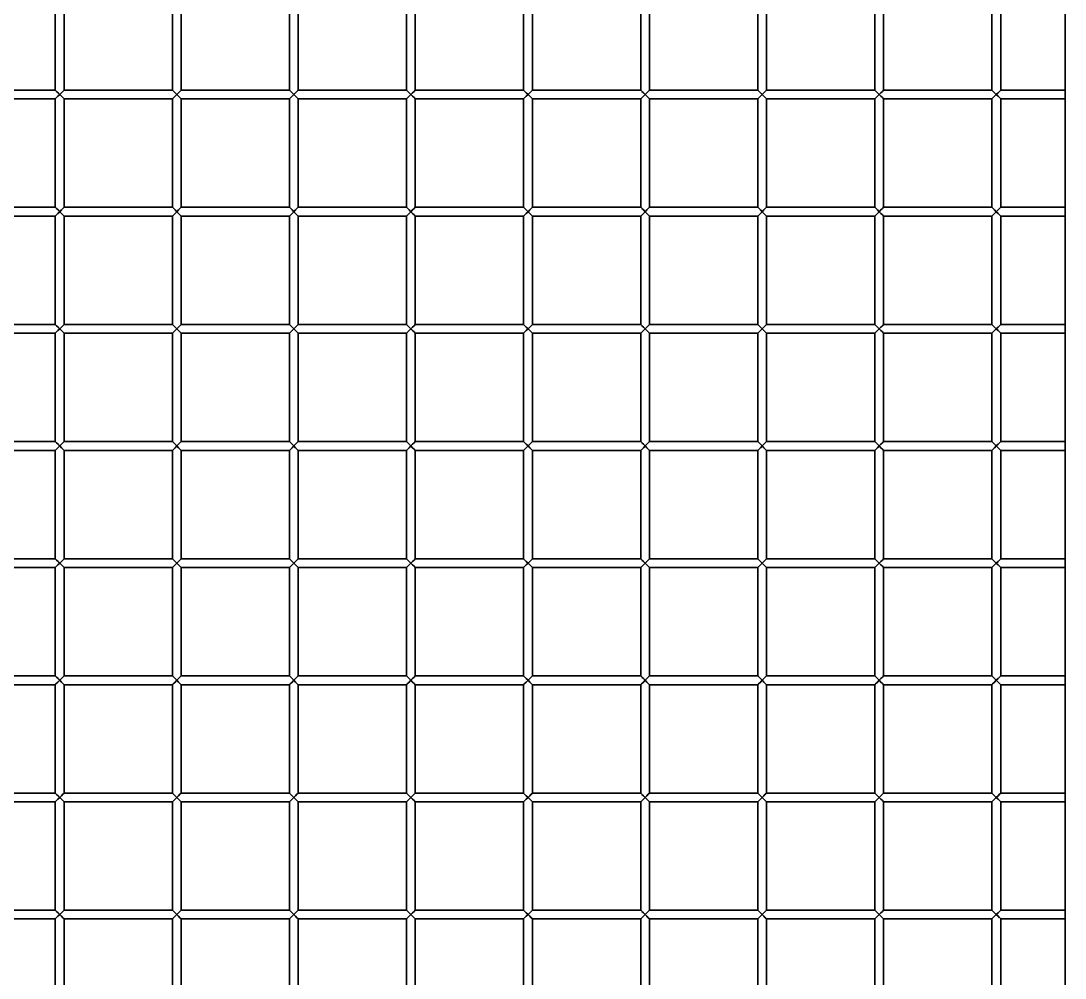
# Model space of a CAD drawing. Header units: millimetres. Extents: x 32496 to 166256, y 3504 to 23939.
# Drawn here: x 98021 to 98377.8, y 21578.3 to 21905.1 of the extents above; entities that cross this region are included whole.
import ezdxf

# ---------------------------------------------------------------- set-up
doc = ezdxf.new("R2010")
doc.units = ezdxf.units.MM
doc.layers.get('0').update_dxf_attribs({"lineweight": 35})

# ---------------------------------------------------------------- blocks, each defined once
blk = doc.blocks.new('8-1250')
at = {"linetype": 'Continuous'}
for p, q in [((-1585.13, -32393.79), (-1585.13, -33324.79)), ((-1930.13, -32841.79), (-1930.13, -32878.79)), ((-1927.13, -32841.79), (-1927.13, -32878.79)), ((-1890.13, -32841.79), (-1890.13, -32878.79)), ((-1887.13, -32841.79), (-1887.13, -32878.79)), ((-1850.13, -32841.79), (-1850.13, -32878.79)), ((-1847.13, -32841.79), (-1847.13, -32878.79)), ((-1810.13, -32841.79), (-1810.13, -32878.79)), ((-1807.13, -32841.79), (-1807.13, -32878.79)), ((-1770.13, -32841.79), (-1770.13, -32878.79)), ((-1767.13, -32841.79), (-1767.13, -32878.79)), ((-1730.13, -32841.79), (-1730.13, -32878.79)), ((-1727.13, -32841.79), (-1727.13, -32878.79)), ((-1690.13, -32841.79), (-1690.13, -32878.79)), ((-1687.13, -32841.79), (-1687.13, -32878.79)), ((-1650.13, -32841.79), (-1650.13, -32878.79)), ((-1647.13, -32841.79), (-1647.13, -32878.79)), ((-1610.13, -32841.79), (-1610.13, -32878.79)), ((-1607.13, -32841.79), (-1607.13, -32878.79)), ((-1967.13, -32878.79), (-1930.13, -32878.79)), ((-1930.13, -32881.79), (-1927.13, -32878.79)), ((-1927.13, -32881.79), (-1930.13, -32878.79)), ((-1927.13, -32878.79), (-1927.56, -32879.22)), ((-1927.13, -32878.79), (-1890.13, -32878.79)), ((-1890.13, -32881.79), (-1887.13, -32878.79)), ((-1887.13, -32881.79), (-1890.13, -32878.79)), ((-1887.13, -32878.79), (-1887.56, -32879.22)), ((-1887.13, -32878.79), (-1850.13, -32878.79)), ((-1850.13, -32881.79), (-1847.13, -32878.79)), ((-1847.13, -32881.79), (-1850.13, -32878.79)), ((-1847.13, -32878.79), (-1847.56, -32879.22)), ((-1847.13, -32878.79), (-1810.13, -32878.79)), ((-1810.13, -32881.79), (-1807.13, -32878.79)), ((-1807.13, -32881.79), (-1810.13, -32878.79)), ((-1807.13, -32878.79), (-1807.56, -32879.22)), ((-1807.13, -32878.79), (-1770.13, -32878.79)), ((-1770.13, -32881.79), (-1767.13, -32878.79)), ((-1767.13, -32881.79), (-1770.13, -32878.79)), ((-1767.13, -32878.79), (-1767.56, -32879.22)), ((-1767.13, -32878.79), (-1730.13, -32878.79)), ((-1730.13, -32881.79), (-1727.13, -32878.79)), ((-1727.13, -32881.79), (-1730.13, -32878.79)), ((-1727.13, -32878.79), (-1727.56, -32879.22)), ((-1727.13, -32878.79), (-1690.13, -32878.79)), ((-1690.13, -32881.79), (-1687.13, -32878.79)), ((-1687.13, -32881.79), (-1690.13, -32878.79)), ((-1687.13, -32878.79), (-1687.56, -32879.22)), ((-1687.13, -32878.79), (-1650.13, -32878.79)), ((-1650.13, -32881.79), (-1647.13, -32878.79)), ((-1650.13, -32878.79), (-1647.13, -32881.79)), ((-1647.13, -32878.79), (-1647.56, -32879.22)), ((-1647.13, -32878.79), (-1610.13, -32878.79)), ((-1610.13, -32881.79), (-1607.13, -32878.79)), ((-1610.13, -32878.79), (-1607.13, -32881.79)), ((-1607.13, -32878.79), (-1607.56, -32879.22)), ((-1607.13, -32878.79), (-1585.13, -32878.79)), ((-1967.13, -32881.79), (-1930.13, -32881.79)), ((-1930.13, -32881.79), (-1930.13, -32918.79)), ((-1930.01, -32881.67), (-1929.22, -32880.88)), ((-1929.22, -32880.88), (-1928.63, -32880.29)), ((-1927.13, -32881.79), (-1927.13, -32918.79)), ((-1927.13, -32881.79), (-1890.13, -32881.79)), ((-1890.13, -32881.79), (-1890.13, -32918.79)), ((-1890.01, -32881.67), (-1889.22, -32880.88)), ((-1889.22, -32880.88), (-1888.63, -32880.29)), ((-1887.13, -32881.79), (-1887.13, -32918.79)), ((-1887.13, -32881.79), (-1850.13, -32881.79)), ((-1850.13, -32881.79), (-1850.13, -32918.79)), ((-1850.01, -32881.67), (-1849.22, -32880.88)), ((-1849.22, -32880.88), (-1848.63, -32880.29)), ((-1847.13, -32881.79), (-1847.13, -32918.79)), ((-1847.13, -32881.79), (-1810.13, -32881.79)), ((-1810.13, -32881.79), (-1810.13, -32918.79)), ((-1810.01, -32881.67), (-1809.22, -32880.88)), ((-1809.22, -32880.88), (-1808.63, -32880.29)), ((-1807.13, -32881.79), (-1807.13, -32918.79)), ((-1807.13, -32881.79), (-1770.13, -32881.79)), ((-1770.13, -32881.79), (-1770.13, -32918.79)), ((-1770.01, -32881.67), (-1769.22, -32880.88)), ((-1769.22, -32880.88), (-1768.63, -32880.29)), ((-1767.13, -32881.79), (-1767.13, -32918.79)), ((-1767.13, -32881.79), (-1730.13, -32881.79)), ((-1730.13, -32881.79), (-1730.13, -32918.79)), ((-1730.01, -32881.67), (-1729.22, -32880.88)), ((-1729.22, -32880.88), (-1728.63, -32880.29)), ((-1727.13, -32881.79), (-1727.13, -32918.79)), ((-1727.13, -32881.79), (-1690.13, -32881.79)), ((-1690.13, -32881.79), (-1690.13, -32918.79)), ((-1690.01, -32881.67), (-1689.22, -32880.88)), ((-1689.22, -32880.88), (-1688.63, -32880.29)), ((-1687.13, -32881.79), (-1687.13, -32918.79)), ((-1687.13, -32881.79), (-1650.13, -32881.79)), ((-1650.13, -32881.79), (-1650.13, -32918.79)), ((-1650.01, -32881.67), (-1649.22, -32880.88)), ((-1649.22, -32880.88), (-1648.63, -32880.29)), ((-1647.13, -32881.79), (-1647.13, -32918.79)), ((-1647.13, -32881.79), (-1610.13, -32881.79)), ((-1610.13, -32881.79), (-1610.13, -32918.79)), ((-1610.01, -32881.67), (-1609.22, -32880.88)), ((-1609.22, -32880.88), (-1608.63, -32880.29)), ((-1607.13, -32881.79), (-1607.13, -32918.79)), ((-1607.13, -32881.79), (-1585.13, -32881.79)), ((-1967.13, -32918.79), (-1930.13, -32918.79)), ((-1967.13, -32921.79), (-1930.13, -32921.79)), ((-1930.13, -32921.79), (-1927.13, -32918.79)), ((-1927.13, -32921.79), (-1930.13, -32918.79)), ((-1930.13, -32921.79), (-1930.13, -32958.79)), ((-1930.01, -32921.67), (-1929.22, -32920.88)), ((-1929.22, -32920.88), (-1928.63, -32920.29)), ((-1927.13, -32918.79), (-1927.56, -32919.22)), ((-1927.13, -32918.79), (-1890.13, -32918.79)), ((-1927.13, -32921.79), (-1927.13, -32958.79)), ((-1927.13, -32921.79), (-1890.13, -32921.79)), ((-1890.13, -32921.79), (-1887.13, -32918.79)), ((-1887.13, -32921.79), (-1890.13, -32918.79)), ((-1890.13, -32921.79), (-1890.13, -32958.79)), ((-1890.01, -32921.67), (-1889.22, -32920.88)), ((-1889.22, -32920.88), (-1888.63, -32920.29)), ((-1887.13, -32918.79), (-1887.56, -32919.22)), ((-1887.13, -32918.79), (-1850.13, -32918.79)), ((-1887.13, -32921.79), (-1887.13, -32958.79)), ((-1887.13, -32921.79), (-1850.13, -32921.79)), ((-1850.13, -32921.79), (-1847.13, -32918.79)), ((-1847.13, -32921.79), (-1850.13, -32918.79)), ((-1850.13, -32921.79), (-1850.13, -32958.79)), ((-1850.01, -32921.67), (-1849.22, -32920.88)), ((-1849.22, -32920.88), (-1848.63, -32920.29)), ((-1847.13, -32918.79), (-1847.56, -32919.22)), ((-1847.13, -32918.79), (-1810.13, -32918.79)), ((-1847.13, -32921.79), (-1847.13, -32958.79)), ((-1847.13, -32921.79), (-1810.13, -32921.79)), ((-1810.13, -32921.79), (-1807.13, -32918.79)), ((-1807.13, -32921.79), (-1810.13, -32918.79)), ((-1810.13, -32921.79), (-1810.13, -32958.79)), ((-1810.01, -32921.67), (-1809.22, -32920.88)), ((-1809.22, -32920.88), (-1808.63, -32920.29)), ((-1807.13, -32918.79), (-1807.56, -32919.22)), ((-1807.13, -32918.79), (-1770.13, -32918.79)), ((-1807.13, -32921.79), (-1807.13, -32958.79)), ((-1807.13, -32921.79), (-1770.13, -32921.79)), ((-1770.13, -32921.79), (-1767.13, -32918.79)), ((-1767.13, -32921.79), (-1770.13, -32918.79)), ((-1770.13, -32921.79), (-1770.13, -32958.79)), ((-1770.01, -32921.67), (-1769.22, -32920.88)), ((-1769.22, -32920.88), (-1768.63, -32920.29)), ((-1767.13, -32918.79), (-1767.56, -32919.22)), ((-1767.13, -32918.79), (-1730.13, -32918.79)), ((-1767.13, -32921.79), (-1767.13, -32958.79)), ((-1767.13, -32921.79), (-1730.13, -32921.79)), ((-1730.13, -32921.79), (-1727.13, -32918.79)), ((-1727.13, -32921.79), (-1730.13, -32918.79)), ((-1730.13, -32921.79), (-1730.13, -32958.79)), ((-1730.01, -32921.67), (-1729.22, -32920.88)), ((-1729.22, -32920.88), (-1728.63, -32920.29)), ((-1727.13, -32918.79), (-1727.56, -32919.22)), ((-1727.13, -32918.79), (-1690.13, -32918.79)), ((-1727.13, -32921.79), (-1727.13, -32958.79)), ((-1727.13, -32921.79), (-1690.13, -32921.79)), ((-1690.13, -32921.79), (-1687.13, -32918.79)), ((-1690.13, -32918.79), (-1687.13, -32921.79)), ((-1690.13, -32921.79), (-1690.13, -32958.79)), ((-1690.01, -32921.67), (-1689.22, -32920.88)), ((-1689.22, -32920.88), (-1688.63, -32920.29)), ((-1687.13, -32918.79), (-1687.56, -32919.22)), ((-1687.13, -32918.79), (-1650.13, -32918.79)), ((-1687.13, -32921.79), (-1687.13, -32958.79)), ((-1687.13, -32921.79), (-1650.13, -32921.79)), ((-1650.13, -32921.79), (-1647.13, -32918.79)), ((-1650.13, -32918.79), (-1647.13, -32921.79)), ((-1650.13, -32921.79), (-1650.13, -32958.79)), ((-1650.01, -32921.67), (-1649.22, -32920.88)), ((-1649.22, -32920.88), (-1648.63, -32920.29)), ((-1647.13, -32918.79), (-1647.56, -32919.22)), ((-1647.13, -32918.79), (-1610.13, -32918.79)), ((-1647.13, -32921.79), (-1647.13, -32958.79)), ((-1647.13, -32921.79), (-1610.13, -32921.79)), ((-1610.13, -32921.79), (-1607.13, -32918.79)), ((-1610.13, -32918.79), (-1607.13, -32921.79)), ((-1610.13, -32921.79), (-1610.13, -32958.79)), ((-1610.01, -32921.67), (-1609.22, -32920.88)), ((-1609.22, -32920.88), (-1608.63, -32920.29)), ((-1607.13, -32918.79), (-1607.56, -32919.22)), ((-1607.13, -32918.79), (-1585.13, -32918.79)), ((-1607.13, -32921.79), (-1607.13, -32958.79)), ((-1607.13, -32921.79), (-1585.13, -32921.79)), ((-1967.13, -32958.79), (-1930.13, -32958.79)), ((-1930.13, -32961.79), (-1927.13, -32958.79)), ((-1927.13, -32961.79), (-1930.13, -32958.79)), ((-1930.01, -32961.67), (-1929.22, -32960.88)), ((-1929.22, -32960.88), (-1928.63, -32960.29)), ((-1927.13, -32958.79), (-1927.56, -32959.22)), ((-1927.13, -32958.79), (-1890.13, -32958.79)), ((-1890.13, -32961.79), (-1887.13, -32958.79)), ((-1887.13, -32961.79), (-1890.13, -32958.79)), ((-1890.01, -32961.67), (-1889.22, -32960.88)), ((-1889.22, -32960.88), (-1888.63, -32960.29)), ((-1887.13, -32958.79), (-1887.56, -32959.22)), ((-1887.13, -32958.79), (-1850.13, -32958.79)), ((-1850.13, -32961.79), (-1847.13, -32958.79)), ((-1847.13, -32961.79), (-1850.13, -32958.79)), ((-1850.01, -32961.67), (-1849.22, -32960.88)), ((-1849.22, -32960.88), (-1848.63, -32960.29)), ((-1847.13, -32958.79), (-1847.56, -32959.22)), ((-1847.13, -32958.79), (-1810.13, -32958.79)), ((-1810.13, -32961.79), (-1807.13, -32958.79)), ((-1807.13, -32961.79), (-1810.13, -32958.79)), ((-1810.01, -32961.67), (-1809.22, -32960.88)), ((-1809.22, -32960.88), (-1808.63, -32960.29)), ((-1807.13, -32958.79), (-1807.56, -32959.22)), ((-1807.13, -32958.79), (-1770.13, -32958.79)), ((-1770.13, -32961.79), (-1767.13, -32958.79)), ((-1767.13, -32961.79), (-1770.13, -32958.79)), ((-1770.01, -32961.67), (-1769.22, -32960.88)), ((-1769.22, -32960.88), (-1768.63, -32960.29)), ((-1767.13, -32958.79), (-1767.56, -32959.22)), ((-1767.13, -32958.79), (-1730.13, -32958.79)), ((-1730.13, -32961.79), (-1727.13, -32958.79)), ((-1730.13, -32958.79), (-1727.13, -32961.79)), ((-1730.01, -32961.67), (-1729.22, -32960.88)), ((-1729.22, -32960.88), (-1728.63, -32960.29)), ((-1727.13, -32958.79), (-1727.56, -32959.22)), ((-1727.13, -32958.79), (-1690.13, -32958.79)), ((-1690.13, -32961.79), (-1687.13, -32958.79)), ((-1690.13, -32958.79), (-1687.13, -32961.79)), ((-1690.01, -32961.67), (-1689.22, -32960.88)), ((-1689.22, -32960.88), (-1688.63, -32960.29)), ((-1687.13, -32958.79), (-1687.56, -32959.22)), ((-1687.13, -32958.79), (-1650.13, -32958.79)), ((-1650.13, -32961.79), (-1647.13, -32958.79)), ((-1650.13, -32958.79), (-1647.13, -32961.79)), ((-1650.01, -32961.67), (-1649.22, -32960.88)), ((-1649.22, -32960.88), (-1648.63, -32960.29)), ((-1647.13, -32958.79), (-1647.56, -32959.22)), ((-1647.13, -32958.79), (-1610.13, -32958.79)), ((-1610.13, -32961.79), (-1607.13, -32958.79)), ((-1610.13, -32958.79), (-1607.13, -32961.79)), ((-1610.01, -32961.67), (-1609.22, -32960.88)), ((-1609.22, -32960.88), (-1608.63, -32960.29)), ((-1607.13, -32958.79), (-1607.56, -32959.22)), ((-1607.13, -32958.79), (-1585.13, -32958.79)), ((-1967.13, -32961.79), (-1930.13, -32961.79)), ((-1930.13, -32961.79), (-1930.13, -32998.79)), ((-1927.13, -32961.79), (-1927.13, -32998.79)), ((-1927.13, -32961.79), (-1890.13, -32961.79)), ((-1890.13, -32961.79), (-1890.13, -32998.79)), ((-1887.13, -32961.79), (-1887.13, -32998.79)), ((-1887.13, -32961.79), (-1850.13, -32961.79)), ((-1850.13, -32961.79), (-1850.13, -32998.79)), ((-1847.13, -32961.79), (-1847.13, -32998.79)), ((-1847.13, -32961.79), (-1810.13, -32961.79)), ((-1810.13, -32961.79), (-1810.13, -32998.79)), ((-1807.13, -32961.79), (-1807.13, -32998.79)), ((-1807.13, -32961.79), (-1770.13, -32961.79)), ((-1770.13, -32961.79), (-1770.13, -32998.79)), ((-1767.13, -32961.79), (-1767.13, -32998.79)), ((-1767.13, -32961.79), (-1730.13, -32961.79)), ((-1730.13, -32961.79), (-1730.13, -32998.79)), ((-1727.13, -32961.79), (-1727.13, -32998.79)), ((-1727.13, -32961.79), (-1690.13, -32961.79)), ((-1690.13, -32961.79), (-1690.13, -32998.79)), ((-1687.13, -32961.79), (-1687.13, -32998.79)), ((-1687.13, -32961.79), (-1650.13, -32961.79)), ((-1650.13, -32961.79), (-1650.13, -32998.79)), ((-1647.13, -32961.79), (-1647.13, -32998.79)), ((-1647.13, -32961.79), (-1610.13, -32961.79)), ((-1610.13, -32961.79), (-1610.13, -32998.79)), ((-1607.13, -32961.79), (-1607.13, -32998.79)), ((-1607.13, -32961.79), (-1585.13, -32961.79)), ((-1967.13, -32998.79), (-1930.13, -32998.79)), ((-1930.13, -33001.79), (-1927.13, -32998.79)), ((-1927.13, -33001.79), (-1930.13, -32998.79)), ((-1929.22, -33000.88), (-1928.63, -33000.29)), ((-1927.13, -32998.79), (-1927.56, -32999.22)), ((-1927.13, -32998.79), (-1890.13, -32998.79)), ((-1890.13, -33001.79), (-1887.13, -32998.79)), ((-1887.13, -33001.79), (-1890.13, -32998.79)), ((-1889.22, -33000.88), (-1888.63, -33000.29)), ((-1887.13, -32998.79), (-1887.56, -32999.22)), ((-1887.13, -32998.79), (-1850.13, -32998.79)), ((-1850.13, -33001.79), (-1847.13, -32998.79)), ((-1847.13, -33001.79), (-1850.13, -32998.79)), ((-1849.22, -33000.88), (-1848.63, -33000.29)), ((-1847.13, -32998.79), (-1847.56, -32999.22)), ((-1847.13, -32998.79), (-1810.13, -32998.79)), ((-1810.13, -33001.79), (-1807.13, -32998.79)), ((-1807.13, -33001.79), (-1810.13, -32998.79)), ((-1809.22, -33000.88), (-1808.63, -33000.29)), ((-1807.13, -32998.79), (-1807.56, -32999.22)), ((-1807.13, -32998.79), (-1770.13, -32998.79)), ((-1770.13, -33001.79), (-1767.13, -32998.79)), ((-1770.13, -32998.79), (-1767.13, -33001.79)), ((-1769.22, -33000.88), (-1768.63, -33000.29)), ((-1767.13, -32998.79), (-1767.56, -32999.22)), ((-1767.13, -32998.79), (-1730.13, -32998.79)), ((-1730.13, -33001.79), (-1727.13, -32998.79)), ((-1730.13, -32998.79), (-1727.13, -33001.79)), ((-1729.22, -33000.88), (-1728.63, -33000.29)), ((-1727.13, -32998.79), (-1727.56, -32999.22)), ((-1727.13, -32998.79), (-1690.13, -32998.79)), ((-1690.13, -33001.79), (-1687.13, -32998.79)), ((-1690.13, -32998.79), (-1687.13, -33001.79)), ((-1689.22, -33000.88), (-1688.63, -33000.29)), ((-1687.13, -32998.79), (-1687.56, -32999.22)), ((-1687.13, -32998.79), (-1650.13, -32998.79)), ((-1650.13, -33001.79), (-1647.13, -32998.79)), ((-1650.13, -32998.79), (-1647.13, -33001.79)), ((-1649.22, -33000.88), (-1648.63, -33000.29)), ((-1647.13, -32998.79), (-1647.56, -32999.22)), ((-1647.13, -32998.79), (-1610.13, -32998.79)), ((-1610.13, -33001.79), (-1607.13, -32998.79)), ((-1610.13, -32998.79), (-1607.13, -33001.79)), ((-1609.22, -33000.88), (-1608.63, -33000.29)), ((-1607.13, -32998.79), (-1607.56, -32999.22)), ((-1607.13, -32998.79), (-1585.13, -32998.79)), ((-1967.13, -33001.79), (-1930.13, -33001.79)), ((-1930.13, -33001.79), (-1930.13, -33038.79)), ((-1930.01, -33001.67), (-1929.22, -33000.88)), ((-1927.13, -33001.79), (-1927.13, -33038.79)), ((-1927.13, -33001.79), (-1890.13, -33001.79)), ((-1890.13, -33001.79), (-1890.13, -33038.79)), ((-1890.01, -33001.67), (-1889.22, -33000.88)), ((-1887.13, -33001.79), (-1887.13, -33038.79)), ((-1887.13, -33001.79), (-1850.13, -33001.79)), ((-1850.13, -33001.79), (-1850.13, -33038.79)), ((-1850.01, -33001.67), (-1849.22, -33000.88)), ((-1847.13, -33001.79), (-1847.13, -33038.79)), ((-1847.13, -33001.79), (-1810.13, -33001.79)), ((-1810.13, -33001.79), (-1810.13, -33038.79)), ((-1810.01, -33001.67), (-1809.22, -33000.88)), ((-1807.13, -33001.79), (-1807.13, -33038.79)), ((-1807.13, -33001.79), (-1770.13, -33001.79)), ((-1770.13, -33001.79), (-1770.13, -33038.79)), ((-1770.01, -33001.67), (-1769.22, -33000.88)), ((-1767.13, -33001.79), (-1767.13, -33038.79)), ((-1767.13, -33001.79), (-1730.13, -33001.79)), ((-1730.13, -33001.79), (-1730.13, -33038.79)), ((-1730.01, -33001.67), (-1729.22, -33000.88)), ((-1727.13, -33001.79), (-1727.13, -33038.79)), ((-1727.13, -33001.79), (-1690.13, -33001.79)), ((-1690.13, -33001.79), (-1690.13, -33038.79)), ((-1690.01, -33001.67), (-1689.22, -33000.88)), ((-1687.13, -33001.79), (-1687.13, -33038.79)), ((-1687.13, -33001.79), (-1650.13, -33001.79)), ((-1650.13, -33001.79), (-1650.13, -33038.79)), ((-1650.01, -33001.67), (-1649.22, -33000.88)), ((-1647.13, -33001.79), (-1647.13, -33038.79)), ((-1647.13, -33001.79), (-1610.13, -33001.79)), ((-1610.13, -33001.79), (-1610.13, -33038.79)), ((-1610.01, -33001.67), (-1609.22, -33000.88)), ((-1607.13, -33001.79), (-1607.13, -33038.79)), ((-1607.13, -33001.79), (-1585.13, -33001.79)), ((-1967.13, -33038.79), (-1930.13, -33038.79)), ((-1930.13, -33041.79), (-1927.13, -33038.79)), ((-1927.13, -33041.79), (-1930.13, -33038.79)), ((-1927.13, -33038.79), (-1927.56, -33039.22)), ((-1927.13, -33038.79), (-1890.13, -33038.79)), ((-1890.13, -33041.79), (-1887.13, -33038.79)), ((-1887.13, -33041.79), (-1890.13, -33038.79)), ((-1887.13, -33038.79), (-1887.56, -33039.22)), ((-1887.13, -33038.79), (-1850.13, -33038.79)), ((-1850.13, -33041.79), (-1847.13, -33038.79)), ((-1847.13, -33041.79), (-1850.13, -33038.79)), ((-1847.13, -33038.79), (-1847.56, -33039.22)), ((-1847.13, -33038.79), (-1810.13, -33038.79)), ((-1810.13, -33041.79), (-1807.13, -33038.79)), ((-1810.13, -33038.79), (-1807.13, -33041.79)), ((-1807.13, -33038.79), (-1807.56, -33039.22)), ((-1807.13, -33038.79), (-1770.13, -33038.79)), ((-1770.13, -33041.79), (-1767.13, -33038.79)), ((-1770.13, -33038.79), (-1767.13, -33041.79)), ((-1767.13, -33038.79), (-1767.56, -33039.22)), ((-1767.13, -33038.79), (-1730.13, -33038.79)), ((-1730.13, -33041.79), (-1727.13, -33038.79)), ((-1730.13, -33038.79), (-1727.13, -33041.79)), ((-1727.13, -33038.79), (-1727.56, -33039.22)), ((-1727.13, -33038.79), (-1690.13, -33038.79)), ((-1690.13, -33041.79), (-1687.13, -33038.79)), ((-1690.13, -33038.79), (-1687.13, -33041.79)), ((-1687.13, -33038.79), (-1687.56, -33039.22)), ((-1687.13, -33038.79), (-1650.13, -33038.79)), ((-1650.13, -33041.79), (-1647.13, -33038.79)), ((-1650.13, -33038.79), (-1647.13, -33041.79)), ((-1647.13, -33038.79), (-1647.56, -33039.22)), ((-1647.13, -33038.79), (-1610.13, -33038.79)), ((-1610.13, -33041.79), (-1607.13, -33038.79)), ((-1610.13, -33038.79), (-1607.13, -33041.79)), ((-1607.13, -33038.79), (-1607.56, -33039.22)), ((-1607.13, -33038.79), (-1585.13, -33038.79)), ((-1967.13, -33041.79), (-1930.13, -33041.79)), ((-1930.13, -33041.79), (-1930.13, -33078.79)), ((-1930.01, -33041.67), (-1929.22, -33040.88)), ((-1929.22, -33040.88), (-1928.63, -33040.29)), ((-1927.13, -33041.79), (-1927.13, -33078.79)), ((-1927.13, -33041.79), (-1890.13, -33041.79)), ((-1890.13, -33041.79), (-1890.13, -33078.79)), ((-1890.01, -33041.67), (-1889.22, -33040.88)), ((-1889.22, -33040.88), (-1888.63, -33040.29)), ((-1887.13, -33041.79), (-1887.13, -33078.79)), ((-1887.13, -33041.79), (-1850.13, -33041.79)), ((-1850.13, -33041.79), (-1850.13, -33078.79)), ((-1850.01, -33041.67), (-1849.22, -33040.88)), ((-1849.22, -33040.88), (-1848.63, -33040.29)), ((-1847.13, -33041.79), (-1847.13, -33078.79)), ((-1847.13, -33041.79), (-1810.13, -33041.79)), ((-1810.13, -33041.79), (-1810.13, -33078.79)), ((-1810.01, -33041.67), (-1809.22, -33040.88)), ((-1809.22, -33040.88), (-1808.63, -33040.29)), ((-1807.13, -33041.79), (-1807.13, -33078.79)), ((-1807.13, -33041.79), (-1770.13, -33041.79)), ((-1770.13, -33041.79), (-1770.13, -33078.79)), ((-1770.01, -33041.67), (-1769.22, -33040.88)), ((-1769.22, -33040.88), (-1768.63, -33040.29)), ((-1767.13, -33041.79), (-1767.13, -33078.79)), ((-1767.13, -33041.79), (-1730.13, -33041.79)), ((-1730.13, -33041.79), (-1730.13, -33078.79)), ((-1730.01, -33041.67), (-1729.22, -33040.88)), ((-1729.22, -33040.88), (-1728.63, -33040.29)), ((-1727.13, -33041.79), (-1727.13, -33078.79)), ((-1727.13, -33041.79), (-1690.13, -33041.79)), ((-1690.13, -33041.79), (-1690.13, -33078.79)), ((-1690.01, -33041.67), (-1689.22, -33040.88)), ((-1689.22, -33040.88), (-1688.63, -33040.29)), ((-1687.13, -33041.79), (-1687.13, -33078.79)), ((-1687.13, -33041.79), (-1650.13, -33041.79)), ((-1650.13, -33041.79), (-1650.13, -33078.79)), ((-1650.01, -33041.67), (-1649.22, -33040.88)), ((-1649.22, -33040.88), (-1648.63, -33040.29)), ((-1647.13, -33041.79), (-1647.13, -33078.79)), ((-1647.13, -33041.79), (-1610.13, -33041.79)), ((-1610.13, -33041.79), (-1610.13, -33078.79)), ((-1610.01, -33041.67), (-1609.22, -33040.88)), ((-1609.22, -33040.88), (-1608.63, -33040.29)), ((-1607.13, -33041.79), (-1607.13, -33078.79)), ((-1607.13, -33041.79), (-1585.13, -33041.79)), ((-1967.13, -33078.79), (-1930.13, -33078.79)), ((-1930.13, -33081.79), (-1927.13, -33078.79)), ((-1927.13, -33081.79), (-1930.13, -33078.79)), ((-1927.13, -33078.79), (-1927.56, -33079.22)), ((-1927.13, -33078.79), (-1890.13, -33078.79)), ((-1890.13, -33081.79), (-1887.13, -33078.79)), ((-1887.13, -33081.79), (-1890.13, -33078.79)), ((-1887.13, -33078.79), (-1887.56, -33079.22)), ((-1887.13, -33078.79), (-1850.13, -33078.79)), ((-1850.13, -33081.79), (-1847.13, -33078.79)), ((-1850.13, -33078.79), (-1847.13, -33081.79)), ((-1847.13, -33078.79), (-1847.56, -33079.22)), ((-1847.13, -33078.79), (-1810.13, -33078.79)), ((-1810.13, -33081.79), (-1807.13, -33078.79)), ((-1810.13, -33078.79), (-1807.13, -33081.79)), ((-1807.13, -33078.79), (-1807.56, -33079.22)), ((-1807.13, -33078.79), (-1770.13, -33078.79)), ((-1770.13, -33081.79), (-1767.13, -33078.79)), ((-1770.13, -33078.79), (-1767.13, -33081.79)), ((-1767.13, -33078.79), (-1767.56, -33079.22)), ((-1767.13, -33078.79), (-1730.13, -33078.79)), ((-1730.13, -33081.79), (-1727.13, -33078.79)), ((-1730.13, -33078.79), (-1727.13, -33081.79)), ((-1727.13, -33078.79), (-1727.56, -33079.22)), ((-1727.13, -33078.79), (-1690.13, -33078.79)), ((-1690.13, -33081.79), (-1687.13, -33078.79)), ((-1690.13, -33078.79), (-1687.13, -33081.79)), ((-1687.13, -33078.79), (-1687.56, -33079.22)), ((-1687.13, -33078.79), (-1650.13, -33078.79)), ((-1650.13, -33081.79), (-1647.13, -33078.79)), ((-1650.13, -33078.79), (-1647.13, -33081.79)), ((-1647.13, -33078.79), (-1647.56, -33079.22)), ((-1647.13, -33078.79), (-1610.13, -33078.79)), ((-1610.13, -33081.79), (-1607.13, -33078.79)), ((-1610.13, -33078.79), (-1607.13, -33081.79)), ((-1607.13, -33078.79), (-1607.56, -33079.22)), ((-1607.13, -33078.79), (-1585.13, -33078.79)), ((-1967.13, -33081.79), (-1930.13, -33081.79)), ((-1930.13, -33081.79), (-1930.13, -33118.79)), ((-1930.01, -33081.67), (-1929.22, -33080.88)), ((-1929.22, -33080.88), (-1928.63, -33080.29)), ((-1927.13, -33081.79), (-1927.13, -33118.79)), ((-1927.13, -33081.79), (-1890.13, -33081.79)), ((-1890.13, -33081.79), (-1890.13, -33118.79)), ((-1890.01, -33081.67), (-1889.22, -33080.88)), ((-1889.22, -33080.88), (-1888.63, -33080.29)), ((-1887.13, -33081.79), (-1887.13, -33118.79)), ((-1887.13, -33081.79), (-1850.13, -33081.79)), ((-1850.13, -33081.79), (-1850.13, -33118.79)), ((-1850.01, -33081.67), (-1849.22, -33080.88)), ((-1849.22, -33080.88), (-1848.63, -33080.29)), ((-1847.13, -33081.79), (-1847.13, -33118.79)), ((-1847.13, -33081.79), (-1810.13, -33081.79)), ((-1810.13, -33081.79), (-1810.13, -33118.79)), ((-1810.01, -33081.67), (-1809.22, -33080.88)), ((-1809.22, -33080.88), (-1808.63, -33080.29)), ((-1807.13, -33081.79), (-1807.13, -33118.79)), ((-1807.13, -33081.79), (-1770.13, -33081.79)), ((-1770.13, -33081.79), (-1770.13, -33118.79)), ((-1770.01, -33081.67), (-1769.22, -33080.88)), ((-1769.22, -33080.88), (-1768.63, -33080.29)), ((-1767.13, -33081.79), (-1767.13, -33118.79)), ((-1767.13, -33081.79), (-1730.13, -33081.79)), ((-1730.13, -33081.79), (-1730.13, -33118.79)), ((-1730.01, -33081.67), (-1729.22, -33080.88)), ((-1729.22, -33080.88), (-1728.63, -33080.29)), ((-1727.13, -33081.79), (-1727.13, -33118.79)), ((-1727.13, -33081.79), (-1690.13, -33081.79)), ((-1690.13, -33081.79), (-1690.13, -33118.79)), ((-1690.01, -33081.67), (-1689.22, -33080.88)), ((-1689.22, -33080.88), (-1688.63, -33080.29)), ((-1687.13, -33081.79), (-1687.13, -33118.79)), ((-1687.13, -33081.79), (-1650.13, -33081.79)), ((-1650.13, -33081.79), (-1650.13, -33118.79)), ((-1650.01, -33081.67), (-1649.22, -33080.88)), ((-1649.22, -33080.88), (-1648.63, -33080.29)), ((-1647.13, -33081.79), (-1647.13, -33118.79)), ((-1647.13, -33081.79), (-1610.13, -33081.79)), ((-1610.13, -33081.79), (-1610.13, -33118.79)), ((-1610.01, -33081.67), (-1609.22, -33080.88)), ((-1609.22, -33080.88), (-1608.63, -33080.29)), ((-1607.13, -33081.79), (-1607.13, -33118.79)), ((-1607.13, -33081.79), (-1585.13, -33081.79)), ((-1967.13, -33118.79), (-1930.13, -33118.79)), ((-1967.13, -33121.79), (-1930.13, -33121.79)), ((-1930.13, -33121.79), (-1927.13, -33118.79)), ((-1927.13, -33121.79), (-1930.13, -33118.79)), ((-1930.13, -33121.79), (-1930.13, -33158.79)), ((-1930.01, -33121.67), (-1929.22, -33120.88)), ((-1929.22, -33120.88), (-1928.63, -33120.29)), ((-1927.13, -33118.79), (-1927.56, -33119.22)), ((-1927.13, -33118.79), (-1890.13, -33118.79)), ((-1927.13, -33121.79), (-1927.13, -33158.79)), ((-1927.13, -33121.79), (-1890.13, -33121.79)), ((-1890.13, -33121.79), (-1887.13, -33118.79)), ((-1890.13, -33118.79), (-1887.13, -33121.79)), ((-1890.13, -33121.79), (-1890.13, -33158.79)), ((-1890.01, -33121.67), (-1889.22, -33120.88)), ((-1889.22, -33120.88), (-1888.63, -33120.29)), ((-1887.13, -33118.79), (-1887.56, -33119.22)), ((-1887.13, -33118.79), (-1850.13, -33118.79)), ((-1887.13, -33121.79), (-1887.13, -33158.79)), ((-1887.13, -33121.79), (-1850.13, -33121.79)), ((-1850.13, -33121.79), (-1847.13, -33118.79)), ((-1850.13, -33118.79), (-1847.13, -33121.79)), ((-1850.13, -33121.79), (-1850.13, -33158.79)), ((-1850.01, -33121.67), (-1849.22, -33120.88)), ((-1849.22, -33120.88), (-1848.63, -33120.29)), ((-1847.13, -33118.79), (-1847.56, -33119.22)), ((-1847.13, -33118.79), (-1810.13, -33118.79)), ((-1847.13, -33121.79), (-1847.13, -33158.79)), ((-1847.13, -33121.79), (-1810.13, -33121.79)), ((-1810.13, -33121.79), (-1807.13, -33118.79)), ((-1810.13, -33118.79), (-1807.13, -33121.79)), ((-1810.13, -33121.79), (-1810.13, -33158.79)), ((-1810.01, -33121.67), (-1809.22, -33120.88)), ((-1809.22, -33120.88), (-1808.63, -33120.29)), ((-1807.13, -33118.79), (-1807.56, -33119.22)), ((-1807.13, -33118.79), (-1770.13, -33118.79)), ((-1807.13, -33121.79), (-1807.13, -33158.79)), ((-1807.13, -33121.79), (-1770.13, -33121.79)), ((-1770.13, -33121.79), (-1767.13, -33118.79)), ((-1770.13, -33118.79), (-1767.13, -33121.79)), ((-1770.13, -33121.79), (-1770.13, -33158.79)), ((-1770.01, -33121.67), (-1769.22, -33120.88)), ((-1769.22, -33120.88), (-1768.63, -33120.29)), ((-1767.13, -33118.79), (-1767.56, -33119.22)), ((-1767.13, -33118.79), (-1730.13, -33118.79)), ((-1767.13, -33121.79), (-1767.13, -33158.79)), ((-1767.13, -33121.79), (-1730.13, -33121.79)), ((-1730.13, -33121.79), (-1727.13, -33118.79)), ((-1730.13, -33118.79), (-1727.13, -33121.79)), ((-1730.13, -33121.79), (-1730.13, -33158.79)), ((-1730.01, -33121.67), (-1729.22, -33120.88)), ((-1729.22, -33120.88), (-1728.63, -33120.29)), ((-1727.13, -33118.79), (-1727.56, -33119.22)), ((-1727.13, -33118.79), (-1690.13, -33118.79)), ((-1727.13, -33121.79), (-1727.13, -33158.79)), ((-1727.13, -33121.79), (-1690.13, -33121.79)), ((-1690.13, -33121.79), (-1687.13, -33118.79)), ((-1690.13, -33118.79), (-1687.13, -33121.79)), ((-1690.13, -33121.79), (-1690.13, -33158.79)), ((-1690.01, -33121.67), (-1689.22, -33120.88)), ((-1689.22, -33120.88), (-1688.63, -33120.29)), ((-1687.13, -33118.79), (-1687.56, -33119.22)), ((-1687.13, -33118.79), (-1650.13, -33118.79)), ((-1687.13, -33121.79), (-1687.13, -33158.79)), ((-1687.13, -33121.79), (-1650.13, -33121.79)), ((-1650.13, -33121.79), (-1647.13, -33118.79)), ((-1650.13, -33118.79), (-1647.13, -33121.79)), ((-1650.13, -33121.79), (-1650.13, -33158.79)), ((-1650.01, -33121.67), (-1649.22, -33120.88)), ((-1649.22, -33120.88), (-1648.63, -33120.29)), ((-1647.13, -33118.79), (-1647.56, -33119.22)), ((-1647.13, -33118.79), (-1610.13, -33118.79)), ((-1647.13, -33121.79), (-1647.13, -33158.79)), ((-1647.13, -33121.79), (-1610.13, -33121.79)), ((-1610.13, -33121.79), (-1607.13, -33118.79)), ((-1610.13, -33118.79), (-1607.13, -33121.79)), ((-1610.13, -33121.79), (-1610.13, -33158.79)), ((-1610.01, -33121.67), (-1609.22, -33120.88)), ((-1609.22, -33120.88), (-1608.63, -33120.29)), ((-1607.13, -33118.79), (-1607.56, -33119.22)), ((-1607.13, -33118.79), (-1585.13, -33118.79)), ((-1607.13, -33121.79), (-1607.13, -33158.79)), ((-1607.13, -33121.79), (-1585.13, -33121.79)), ((-1967.13, -33158.79), (-1930.13, -33158.79)), ((-1930.13, -33161.79), (-1927.13, -33158.79)), ((-1930.13, -33158.79), (-1927.13, -33161.79)), ((-1930.01, -33161.67), (-1929.22, -33160.88)), ((-1929.22, -33160.88), (-1928.63, -33160.29)), ((-1927.13, -33158.79), (-1927.56, -33159.22)), ((-1927.13, -33158.79), (-1890.13, -33158.79)), ((-1890.13, -33161.79), (-1887.13, -33158.79)), ((-1890.13, -33158.79), (-1887.13, -33161.79)), ((-1890.01, -33161.67), (-1889.22, -33160.88)), ((-1889.22, -33160.88), (-1888.63, -33160.29)), ((-1887.13, -33158.79), (-1887.56, -33159.22)), ((-1887.13, -33158.79), (-1850.13, -33158.79)), ((-1850.13, -33161.79), (-1847.13, -33158.79)), ((-1850.13, -33158.79), (-1847.13, -33161.79)), ((-1850.01, -33161.67), (-1849.22, -33160.88)), ((-1849.22, -33160.88), (-1848.63, -33160.29)), ((-1847.13, -33158.79), (-1847.56, -33159.22)), ((-1847.13, -33158.79), (-1810.13, -33158.79)), ((-1810.13, -33161.79), (-1807.13, -33158.79)), ((-1810.13, -33158.79), (-1807.13, -33161.79)), ((-1810.01, -33161.67), (-1809.22, -33160.88)), ((-1809.22, -33160.88), (-1808.63, -33160.29)), ((-1807.13, -33158.79), (-1807.56, -33159.22)), ((-1807.13, -33158.79), (-1770.13, -33158.79)), ((-1770.13, -33161.79), (-1767.13, -33158.79)), ((-1770.13, -33158.79), (-1767.13, -33161.79)), ((-1770.01, -33161.67), (-1769.22, -33160.88)), ((-1769.22, -33160.88), (-1768.63, -33160.29)), ((-1767.13, -33158.79), (-1767.56, -33159.22)), ((-1767.13, -33158.79), (-1730.13, -33158.79)), ((-1730.13, -33161.79), (-1727.13, -33158.79)), ((-1730.13, -33158.79), (-1727.13, -33161.79)), ((-1730.01, -33161.67), (-1729.22, -33160.88)), ((-1729.22, -33160.88), (-1728.63, -33160.29)), ((-1727.13, -33158.79), (-1727.56, -33159.22)), ((-1727.13, -33158.79), (-1690.13, -33158.79)), ((-1690.13, -33161.79), (-1687.13, -33158.79)), ((-1690.13, -33158.79), (-1687.13, -33161.79)), ((-1690.01, -33161.67), (-1689.22, -33160.88)), ((-1689.22, -33160.88), (-1688.63, -33160.29)), ((-1687.13, -33158.79), (-1687.56, -33159.22)), ((-1687.13, -33158.79), (-1650.13, -33158.79)), ((-1650.13, -33161.79), (-1647.13, -33158.79)), ((-1650.13, -33158.79), (-1647.13, -33161.79)), ((-1650.01, -33161.67), (-1649.22, -33160.88)), ((-1649.22, -33160.88), (-1648.63, -33160.29)), ((-1647.13, -33158.79), (-1647.56, -33159.22)), ((-1647.13, -33158.79), (-1610.13, -33158.79)), ((-1610.13, -33161.79), (-1607.13, -33158.79)), ((-1610.13, -33158.79), (-1607.13, -33161.79)), ((-1610.01, -33161.67), (-1609.22, -33160.88)), ((-1609.22, -33160.88), (-1608.63, -33160.29)), ((-1607.13, -33158.79), (-1607.56, -33159.22)), ((-1607.13, -33158.79), (-1585.13, -33158.79)), ((-1967.13, -33161.79), (-1930.13, -33161.79)), ((-1930.13, -33161.79), (-1930.13, -33198.79)), ((-1927.13, -33161.79), (-1927.13, -33198.79)), ((-1927.13, -33161.79), (-1890.13, -33161.79)), ((-1890.13, -33161.79), (-1890.13, -33198.79)), ((-1887.13, -33161.79), (-1887.13, -33198.79)), ((-1887.13, -33161.79), (-1850.13, -33161.79)), ((-1850.13, -33161.79), (-1850.13, -33198.79)), ((-1847.13, -33161.79), (-1847.13, -33198.79)), ((-1847.13, -33161.79), (-1810.13, -33161.79)), ((-1810.13, -33161.79), (-1810.13, -33198.79)), ((-1807.13, -33161.79), (-1807.13, -33198.79)), ((-1807.13, -33161.79), (-1770.13, -33161.79)), ((-1770.13, -33161.79), (-1770.13, -33198.79)), ((-1767.13, -33161.79), (-1767.13, -33198.79)), ((-1767.13, -33161.79), (-1730.13, -33161.79)), ((-1730.13, -33161.79), (-1730.13, -33198.79)), ((-1727.13, -33161.79), (-1727.13, -33198.79)), ((-1727.13, -33161.79), (-1690.13, -33161.79)), ((-1690.13, -33161.79), (-1690.13, -33198.79)), ((-1687.13, -33161.79), (-1687.13, -33198.79)), ((-1687.13, -33161.79), (-1650.13, -33161.79)), ((-1650.13, -33161.79), (-1650.13, -33198.79)), ((-1647.13, -33161.79), (-1647.13, -33198.79)), ((-1647.13, -33161.79), (-1610.13, -33161.79)), ((-1610.13, -33161.79), (-1610.13, -33198.79)), ((-1607.13, -33161.79), (-1607.13, -33198.79)), ((-1607.13, -33161.79), (-1585.13, -33161.79))]:
    blk.add_line(p, q, dxfattribs=at)
for points in [[(-1928.63, -32880.29), (-1929.21, -32879.7), (-1929.69, -32879.23)], [(-1927.56, -32879.22), (-1928.05, -32879.71), (-1928.63, -32880.29)], [(-1888.63, -32880.29), (-1889.21, -32879.7), (-1889.69, -32879.23)], [(-1887.56, -32879.22), (-1888.05, -32879.71), (-1888.63, -32880.29)], [(-1848.63, -32880.29), (-1849.21, -32879.7), (-1849.69, -32879.23)], [(-1847.56, -32879.22), (-1848.05, -32879.71), (-1848.63, -32880.29)], [(-1808.63, -32880.29), (-1809.21, -32879.7), (-1809.69, -32879.23)], [(-1807.56, -32879.22), (-1808.05, -32879.71), (-1808.63, -32880.29)], [(-1768.63, -32880.29), (-1769.21, -32879.7), (-1769.69, -32879.23)], [(-1767.56, -32879.22), (-1768.05, -32879.71), (-1768.63, -32880.29)], [(-1728.63, -32880.29), (-1729.21, -32879.7), (-1729.69, -32879.23)], [(-1727.56, -32879.22), (-1728.05, -32879.71), (-1728.63, -32880.29)], [(-1688.63, -32880.29), (-1689.21, -32879.7), (-1689.69, -32879.23)], [(-1687.56, -32879.22), (-1688.05, -32879.71), (-1688.63, -32880.29)], [(-1648.63, -32880.29), (-1649.21, -32879.7), (-1649.69, -32879.23)], [(-1647.56, -32879.22), (-1648.05, -32879.71), (-1648.63, -32880.29)], [(-1608.63, -32880.29), (-1609.21, -32879.7), (-1609.69, -32879.23)], [(-1607.56, -32879.22), (-1608.05, -32879.71), (-1608.63, -32880.29)], [(-1928.63, -32880.29), (-1928.04, -32880.88), (-1927.57, -32881.35), (-1927.13, -32881.79)], [(-1888.63, -32880.29), (-1888.04, -32880.88), (-1887.57, -32881.35), (-1887.13, -32881.79)], [(-1848.63, -32880.29), (-1848.04, -32880.88), (-1847.57, -32881.35), (-1847.13, -32881.79)], [(-1808.63, -32880.29), (-1808.04, -32880.88), (-1807.57, -32881.35), (-1807.13, -32881.79)], [(-1768.63, -32880.29), (-1768.04, -32880.88), (-1767.57, -32881.35), (-1767.13, -32881.79)], [(-1728.63, -32880.29), (-1728.04, -32880.88), (-1727.57, -32881.35), (-1727.13, -32881.79)], [(-1688.63, -32880.29), (-1688.04, -32880.88), (-1687.57, -32881.35), (-1687.13, -32881.79)], [(-1648.63, -32880.29), (-1648.04, -32880.88), (-1647.57, -32881.35), (-1647.13, -32881.79)], [(-1608.63, -32880.29), (-1608.04, -32880.88), (-1607.57, -32881.35), (-1607.13, -32881.79)], [(-1928.63, -32920.29), (-1929.21, -32919.7), (-1929.69, -32919.23)], [(-1927.56, -32919.22), (-1928.05, -32919.71), (-1928.63, -32920.29)], [(-1928.63, -32920.29), (-1928.04, -32920.88), (-1927.57, -32921.35), (-1927.13, -32921.79)], [(-1888.63, -32920.29), (-1889.21, -32919.7), (-1889.69, -32919.23)], [(-1887.56, -32919.22), (-1888.05, -32919.71), (-1888.63, -32920.29)], [(-1888.63, -32920.29), (-1888.04, -32920.88), (-1887.57, -32921.35), (-1887.13, -32921.79)], [(-1848.63, -32920.29), (-1849.21, -32919.7), (-1849.69, -32919.23)], [(-1847.56, -32919.22), (-1848.05, -32919.71), (-1848.63, -32920.29)], [(-1848.63, -32920.29), (-1848.04, -32920.88), (-1847.57, -32921.35), (-1847.13, -32921.79)], [(-1808.63, -32920.29), (-1809.21, -32919.7), (-1809.69, -32919.23)], [(-1807.56, -32919.22), (-1808.05, -32919.71), (-1808.63, -32920.29)], [(-1808.63, -32920.29), (-1808.04, -32920.88), (-1807.57, -32921.35), (-1807.13, -32921.79)], [(-1768.63, -32920.29), (-1769.21, -32919.7), (-1769.69, -32919.23)], [(-1767.56, -32919.22), (-1768.05, -32919.71), (-1768.63, -32920.29)], [(-1768.63, -32920.29), (-1768.04, -32920.88), (-1767.57, -32921.35), (-1767.13, -32921.79)], [(-1728.63, -32920.29), (-1729.21, -32919.7), (-1729.69, -32919.23)], [(-1727.56, -32919.22), (-1728.05, -32919.71), (-1728.63, -32920.29)], [(-1728.63, -32920.29), (-1728.04, -32920.88), (-1727.57, -32921.35), (-1727.13, -32921.79)], [(-1688.63, -32920.29), (-1689.21, -32919.7), (-1689.69, -32919.23)], [(-1687.56, -32919.22), (-1688.05, -32919.71), (-1688.63, -32920.29)], [(-1688.63, -32920.29), (-1688.04, -32920.88), (-1687.57, -32921.35), (-1687.13, -32921.79)], [(-1648.63, -32920.29), (-1649.21, -32919.7), (-1649.69, -32919.23)], [(-1647.56, -32919.22), (-1648.05, -32919.71), (-1648.63, -32920.29)], [(-1648.63, -32920.29), (-1648.04, -32920.88), (-1647.57, -32921.35), (-1647.13, -32921.79)], [(-1608.63, -32920.29), (-1609.21, -32919.7), (-1609.69, -32919.23)], [(-1607.56, -32919.22), (-1608.05, -32919.71), (-1608.63, -32920.29)], [(-1608.63, -32920.29), (-1608.04, -32920.88), (-1607.57, -32921.35), (-1607.13, -32921.79)], [(-1928.63, -32960.29), (-1929.21, -32959.7), (-1929.69, -32959.23)], [(-1927.56, -32959.22), (-1928.05, -32959.71), (-1928.63, -32960.29)], [(-1928.63, -32960.29), (-1928.04, -32960.88), (-1927.57, -32961.35), (-1927.13, -32961.79)], [(-1888.63, -32960.29), (-1889.21, -32959.7), (-1889.69, -32959.23)], [(-1887.56, -32959.22), (-1888.05, -32959.71), (-1888.63, -32960.29)], [(-1888.63, -32960.29), (-1888.04, -32960.88), (-1887.57, -32961.35), (-1887.13, -32961.79)], [(-1848.63, -32960.29), (-1849.21, -32959.7), (-1849.69, -32959.23)], [(-1847.56, -32959.22), (-1848.05, -32959.71), (-1848.63, -32960.29)], [(-1848.63, -32960.29), (-1848.04, -32960.88), (-1847.57, -32961.35), (-1847.13, -32961.79)], [(-1808.63, -32960.29), (-1809.21, -32959.7), (-1809.69, -32959.23)], [(-1807.56, -32959.22), (-1808.05, -32959.71), (-1808.63, -32960.29)], [(-1808.63, -32960.29), (-1808.04, -32960.88), (-1807.57, -32961.35), (-1807.13, -32961.79)], [(-1768.63, -32960.29), (-1769.21, -32959.7), (-1769.69, -32959.23)], [(-1767.56, -32959.22), (-1768.05, -32959.71), (-1768.63, -32960.29)], [(-1768.63, -32960.29), (-1768.04, -32960.88), (-1767.57, -32961.35), (-1767.13, -32961.79)], [(-1728.63, -32960.29), (-1729.21, -32959.7), (-1729.69, -32959.23)], [(-1727.56, -32959.22), (-1728.05, -32959.71), (-1728.63, -32960.29)], [(-1728.63, -32960.29), (-1728.04, -32960.88), (-1727.57, -32961.35), (-1727.13, -32961.79)], [(-1688.63, -32960.29), (-1689.21, -32959.7), (-1689.69, -32959.23)], [(-1687.56, -32959.22), (-1688.05, -32959.71), (-1688.63, -32960.29)], [(-1688.63, -32960.29), (-1688.04, -32960.88), (-1687.57, -32961.35), (-1687.13, -32961.79)], [(-1648.63, -32960.29), (-1649.21, -32959.7), (-1649.69, -32959.23)], [(-1647.56, -32959.22), (-1648.05, -32959.71), (-1648.63, -32960.29)], [(-1648.63, -32960.29), (-1648.04, -32960.88), (-1647.57, -32961.35), (-1647.13, -32961.79)], [(-1608.63, -32960.29), (-1609.21, -32959.7), (-1609.69, -32959.23)], [(-1607.56, -32959.22), (-1608.05, -32959.71), (-1608.63, -32960.29)], [(-1608.63, -32960.29), (-1608.04, -32960.88), (-1607.57, -32961.35), (-1607.13, -32961.79)], [(-1928.63, -33000.29), (-1929.21, -32999.7), (-1929.69, -32999.23)], [(-1927.56, -32999.22), (-1928.05, -32999.71), (-1928.63, -33000.29)], [(-1928.63, -33000.29), (-1928.04, -33000.88), (-1927.57, -33001.35), (-1927.13, -33001.79)], [(-1888.63, -33000.29), (-1889.21, -32999.7), (-1889.69, -32999.23)], [(-1887.56, -32999.22), (-1888.05, -32999.71), (-1888.63, -33000.29)], [(-1888.63, -33000.29), (-1888.04, -33000.88), (-1887.57, -33001.35), (-1887.13, -33001.79)], [(-1848.63, -33000.29), (-1849.21, -32999.7), (-1849.69, -32999.23)], [(-1847.56, -32999.22), (-1848.05, -32999.71), (-1848.63, -33000.29)], [(-1848.63, -33000.29), (-1848.04, -33000.88), (-1847.57, -33001.35), (-1847.13, -33001.79)], [(-1808.63, -33000.29), (-1809.21, -32999.7), (-1809.69, -32999.23)], [(-1807.56, -32999.22), (-1808.05, -32999.71), (-1808.63, -33000.29)], [(-1808.63, -33000.29), (-1808.04, -33000.88), (-1807.57, -33001.35), (-1807.13, -33001.79)], [(-1768.63, -33000.29), (-1769.21, -32999.7), (-1769.69, -32999.23)], [(-1767.56, -32999.22), (-1768.05, -32999.71), (-1768.63, -33000.29)], [(-1768.63, -33000.29), (-1768.04, -33000.88), (-1767.57, -33001.35), (-1767.13, -33001.79)], [(-1728.63, -33000.29), (-1729.21, -32999.7), (-1729.69, -32999.23)], [(-1727.56, -32999.22), (-1728.05, -32999.71), (-1728.63, -33000.29)], [(-1728.63, -33000.29), (-1728.04, -33000.88), (-1727.57, -33001.35), (-1727.13, -33001.79)], [(-1688.63, -33000.29), (-1689.21, -32999.7), (-1689.69, -32999.23)], [(-1687.56, -32999.22), (-1688.05, -32999.71), (-1688.63, -33000.29)], [(-1688.63, -33000.29), (-1688.04, -33000.88), (-1687.57, -33001.35), (-1687.13, -33001.79)], [(-1648.63, -33000.29), (-1649.21, -32999.7), (-1649.69, -32999.23)], [(-1647.56, -32999.22), (-1648.05, -32999.71), (-1648.63, -33000.29)], [(-1648.63, -33000.29), (-1648.04, -33000.88), (-1647.57, -33001.35), (-1647.13, -33001.79)], [(-1608.63, -33000.29), (-1609.21, -32999.7), (-1609.69, -32999.23)], [(-1607.56, -32999.22), (-1608.05, -32999.71), (-1608.63, -33000.29)], [(-1608.63, -33000.29), (-1608.04, -33000.88), (-1607.57, -33001.35), (-1607.13, -33001.79)], [(-1928.63, -33040.29), (-1929.21, -33039.7), (-1929.69, -33039.23)], [(-1927.56, -33039.22), (-1928.05, -33039.71), (-1928.63, -33040.29)], [(-1888.63, -33040.29), (-1889.21, -33039.7), (-1889.69, -33039.23)], [(-1887.56, -33039.22), (-1888.05, -33039.71), (-1888.63, -33040.29)], [(-1848.63, -33040.29), (-1849.21, -33039.7), (-1849.69, -33039.23)], [(-1847.56, -33039.22), (-1848.05, -33039.71), (-1848.63, -33040.29)], [(-1808.63, -33040.29), (-1809.21, -33039.7), (-1809.69, -33039.23)], [(-1807.56, -33039.22), (-1808.05, -33039.71), (-1808.63, -33040.29)], [(-1768.63, -33040.29), (-1769.21, -33039.7), (-1769.69, -33039.23)], [(-1767.56, -33039.22), (-1768.05, -33039.71), (-1768.63, -33040.29)], [(-1728.63, -33040.29), (-1729.21, -33039.7), (-1729.69, -33039.23)], [(-1727.56, -33039.22), (-1728.05, -33039.71), (-1728.63, -33040.29)], [(-1688.63, -33040.29), (-1689.21, -33039.7), (-1689.69, -33039.23)], [(-1687.56, -33039.22), (-1688.05, -33039.71), (-1688.63, -33040.29)], [(-1648.63, -33040.29), (-1649.21, -33039.7), (-1649.69, -33039.23)], [(-1647.56, -33039.22), (-1648.05, -33039.71), (-1648.63, -33040.29)], [(-1608.63, -33040.29), (-1609.21, -33039.7), (-1609.69, -33039.23)], [(-1607.56, -33039.22), (-1608.05, -33039.71), (-1608.63, -33040.29)], [(-1928.63, -33040.29), (-1928.04, -33040.88), (-1927.57, -33041.35), (-1927.13, -33041.79)], [(-1888.63, -33040.29), (-1888.04, -33040.88), (-1887.57, -33041.35), (-1887.13, -33041.79)], [(-1848.63, -33040.29), (-1848.04, -33040.88), (-1847.57, -33041.35), (-1847.13, -33041.79)], [(-1808.63, -33040.29), (-1808.04, -33040.88), (-1807.57, -33041.35), (-1807.13, -33041.79)], [(-1768.63, -33040.29), (-1768.04, -33040.88), (-1767.57, -33041.35), (-1767.13, -33041.79)], [(-1728.63, -33040.29), (-1728.04, -33040.88), (-1727.57, -33041.35), (-1727.13, -33041.79)], [(-1688.63, -33040.29), (-1688.04, -33040.88), (-1687.57, -33041.35), (-1687.13, -33041.79)], [(-1648.63, -33040.29), (-1648.04, -33040.88), (-1647.57, -33041.35), (-1647.13, -33041.79)], [(-1608.63, -33040.29), (-1608.04, -33040.88), (-1607.57, -33041.35), (-1607.13, -33041.79)], [(-1928.63, -33080.29), (-1929.21, -33079.7), (-1929.69, -33079.23)], [(-1927.56, -33079.22), (-1928.05, -33079.71), (-1928.63, -33080.29)], [(-1888.63, -33080.29), (-1889.21, -33079.7), (-1889.69, -33079.23)], [(-1887.56, -33079.22), (-1888.05, -33079.71), (-1888.63, -33080.29)], [(-1848.63, -33080.29), (-1849.21, -33079.7), (-1849.69, -33079.23)], [(-1847.56, -33079.22), (-1848.05, -33079.71), (-1848.63, -33080.29)], [(-1808.63, -33080.29), (-1809.21, -33079.7), (-1809.69, -33079.23)], [(-1807.56, -33079.22), (-1808.05, -33079.71), (-1808.63, -33080.29)], [(-1768.63, -33080.29), (-1769.21, -33079.7), (-1769.69, -33079.23)], [(-1767.56, -33079.22), (-1768.05, -33079.71), (-1768.63, -33080.29)], [(-1728.63, -33080.29), (-1729.21, -33079.7), (-1729.69, -33079.23)], [(-1727.56, -33079.22), (-1728.05, -33079.71), (-1728.63, -33080.29)], [(-1688.63, -33080.29), (-1689.21, -33079.7), (-1689.69, -33079.23)], [(-1687.56, -33079.22), (-1688.05, -33079.71), (-1688.63, -33080.29)], [(-1648.63, -33080.29), (-1649.21, -33079.7), (-1649.69, -33079.23)], [(-1647.56, -33079.22), (-1648.05, -33079.71), (-1648.63, -33080.29)], [(-1608.63, -33080.29), (-1609.21, -33079.7), (-1609.69, -33079.23)], [(-1607.56, -33079.22), (-1608.05, -33079.71), (-1608.63, -33080.29)], [(-1928.63, -33080.29), (-1928.04, -33080.88), (-1927.57, -33081.35), (-1927.13, -33081.79)], [(-1888.63, -33080.29), (-1888.04, -33080.88), (-1887.57, -33081.35), (-1887.13, -33081.79)], [(-1848.63, -33080.29), (-1848.04, -33080.88), (-1847.57, -33081.35), (-1847.13, -33081.79)], [(-1808.63, -33080.29), (-1808.04, -33080.88), (-1807.57, -33081.35), (-1807.13, -33081.79)], [(-1768.63, -33080.29), (-1768.04, -33080.88), (-1767.57, -33081.35), (-1767.13, -33081.79)], [(-1728.63, -33080.29), (-1728.04, -33080.88), (-1727.57, -33081.35), (-1727.13, -33081.79)], [(-1688.63, -33080.29), (-1688.04, -33080.88), (-1687.57, -33081.35), (-1687.13, -33081.79)], [(-1648.63, -33080.29), (-1648.04, -33080.88), (-1647.57, -33081.35), (-1647.13, -33081.79)], [(-1608.63, -33080.29), (-1608.04, -33080.88), (-1607.57, -33081.35), (-1607.13, -33081.79)], [(-1928.63, -33120.29), (-1929.21, -33119.7), (-1929.69, -33119.23)], [(-1927.56, -33119.22), (-1928.05, -33119.71), (-1928.63, -33120.29)], [(-1928.63, -33120.29), (-1928.04, -33120.88), (-1927.57, -33121.35), (-1927.13, -33121.79)], [(-1888.63, -33120.29), (-1889.21, -33119.7), (-1889.69, -33119.23)], [(-1887.56, -33119.22), (-1888.05, -33119.71), (-1888.63, -33120.29)], [(-1888.63, -33120.29), (-1888.04, -33120.88), (-1887.57, -33121.35), (-1887.13, -33121.79)], [(-1848.63, -33120.29), (-1849.21, -33119.7), (-1849.69, -33119.23)], [(-1847.56, -33119.22), (-1848.05, -33119.71), (-1848.63, -33120.29)], [(-1848.63, -33120.29), (-1848.04, -33120.88), (-1847.57, -33121.35), (-1847.13, -33121.79)], [(-1808.63, -33120.29), (-1809.21, -33119.7), (-1809.69, -33119.23)], [(-1807.56, -33119.22), (-1808.05, -33119.71), (-1808.63, -33120.29)], [(-1808.63, -33120.29), (-1808.04, -33120.88), (-1807.57, -33121.35), (-1807.13, -33121.79)], [(-1768.63, -33120.29), (-1769.21, -33119.7), (-1769.69, -33119.23)], [(-1767.56, -33119.22), (-1768.05, -33119.71), (-1768.63, -33120.29)], [(-1768.63, -33120.29), (-1768.04, -33120.88), (-1767.57, -33121.35), (-1767.13, -33121.79)], [(-1728.63, -33120.29), (-1729.21, -33119.7), (-1729.69, -33119.23)], [(-1727.56, -33119.22), (-1728.05, -33119.71), (-1728.63, -33120.29)], [(-1728.63, -33120.29), (-1728.04, -33120.88), (-1727.57, -33121.35), (-1727.13, -33121.79)], [(-1688.63, -33120.29), (-1689.21, -33119.7), (-1689.69, -33119.23)], [(-1687.56, -33119.22), (-1688.05, -33119.71), (-1688.63, -33120.29)], [(-1688.63, -33120.29), (-1688.04, -33120.88), (-1687.57, -33121.35), (-1687.13, -33121.79)], [(-1648.63, -33120.29), (-1649.21, -33119.7), (-1649.69, -33119.23)], [(-1647.56, -33119.22), (-1648.05, -33119.71), (-1648.63, -33120.29)], [(-1648.63, -33120.29), (-1648.04, -33120.88), (-1647.57, -33121.35), (-1647.13, -33121.79)], [(-1608.63, -33120.29), (-1609.21, -33119.7), (-1609.69, -33119.23)], [(-1607.56, -33119.22), (-1608.05, -33119.71), (-1608.63, -33120.29)], [(-1608.63, -33120.29), (-1608.04, -33120.88), (-1607.57, -33121.35), (-1607.13, -33121.79)], [(-1928.63, -33160.29), (-1929.21, -33159.7), (-1929.69, -33159.23)], [(-1927.56, -33159.22), (-1928.05, -33159.71), (-1928.63, -33160.29)], [(-1928.63, -33160.29), (-1928.04, -33160.88), (-1927.57, -33161.35), (-1927.13, -33161.79)], [(-1888.63, -33160.29), (-1889.21, -33159.7), (-1889.69, -33159.23)], [(-1887.56, -33159.22), (-1888.05, -33159.71), (-1888.63, -33160.29)], [(-1888.63, -33160.29), (-1888.04, -33160.88), (-1887.57, -33161.35), (-1887.13, -33161.79)], [(-1848.63, -33160.29), (-1849.21, -33159.7), (-1849.69, -33159.23)], [(-1847.56, -33159.22), (-1848.05, -33159.71), (-1848.63, -33160.29)], [(-1848.63, -33160.29), (-1848.04, -33160.88), (-1847.57, -33161.35), (-1847.13, -33161.79)], [(-1808.63, -33160.29), (-1809.21, -33159.7), (-1809.69, -33159.23)], [(-1807.56, -33159.22), (-1808.05, -33159.71), (-1808.63, -33160.29)], [(-1808.63, -33160.29), (-1808.04, -33160.88), (-1807.57, -33161.35), (-1807.13, -33161.79)], [(-1768.63, -33160.29), (-1769.21, -33159.7), (-1769.69, -33159.23)], [(-1767.56, -33159.22), (-1768.05, -33159.71), (-1768.63, -33160.29)], [(-1768.63, -33160.29), (-1768.04, -33160.88), (-1767.57, -33161.35), (-1767.13, -33161.79)], [(-1728.63, -33160.29), (-1729.21, -33159.7), (-1729.69, -33159.23)], [(-1727.56, -33159.22), (-1728.05, -33159.71), (-1728.63, -33160.29)], [(-1728.63, -33160.29), (-1728.04, -33160.88), (-1727.57, -33161.35), (-1727.13, -33161.79)], [(-1688.63, -33160.29), (-1689.21, -33159.7), (-1689.69, -33159.23)], [(-1687.56, -33159.22), (-1688.05, -33159.71), (-1688.63, -33160.29)], [(-1688.63, -33160.29), (-1688.04, -33160.88), (-1687.57, -33161.35), (-1687.13, -33161.79)], [(-1648.63, -33160.29), (-1649.21, -33159.7), (-1649.69, -33159.23)], [(-1647.56, -33159.22), (-1648.05, -33159.71), (-1648.63, -33160.29)], [(-1648.63, -33160.29), (-1648.04, -33160.88), (-1647.57, -33161.35), (-1647.13, -33161.79)], [(-1608.63, -33160.29), (-1609.21, -33159.7), (-1609.69, -33159.23)], [(-1607.56, -33159.22), (-1608.05, -33159.71), (-1608.63, -33160.29)], [(-1608.63, -33160.29), (-1608.04, -33160.88), (-1607.57, -33161.35)]]:
    blk.add_lwpolyline(points, dxfattribs=at)

msp = doc.modelspace()

# ---------------------------------------------------------------- block references
at = {"color": 6}
msp.add_blockref('8-1250', (99962.893, 54760.291), dxfattribs=at)

doc.saveas('drawing.dxf')
